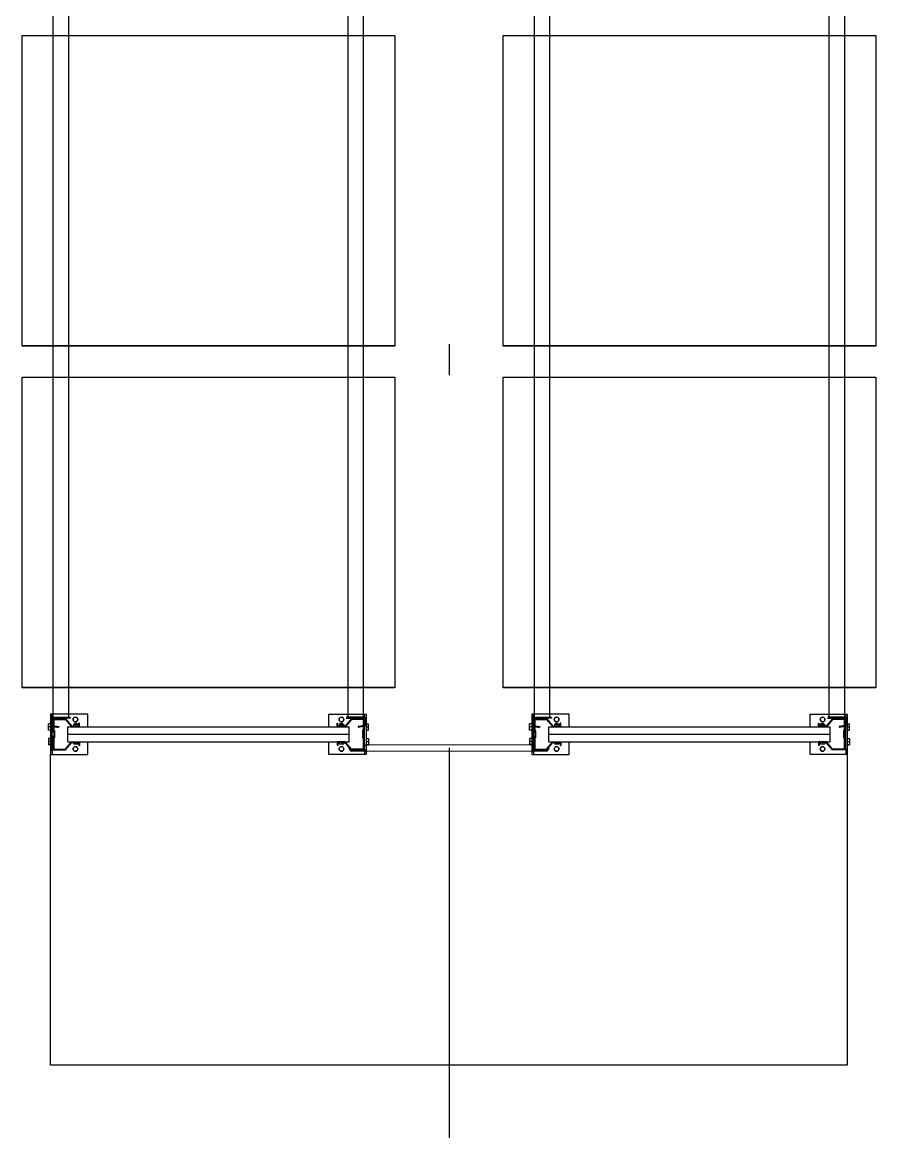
# Model space of a CAD drawing. Header units: metres. Extents: x 0 to 8715937, y -236336 to 216.
# Drawn here: x 163.271 to 166.021, y 52.444 to 56.017 of the extents above; entities that cross this region are included whole.
import ezdxf

# ---------------------------------------------------------------- set-up
doc = ezdxf.new("R2010")
doc.units = ezdxf.units.M
doc.header["$MEASUREMENT"] = 0
doc.linetypes.add('ACAD_ISO10W100', pattern=[18, 12, -3, 0, -3])
for name, color, linetype in [('0-BLOCK-EQUIPAMIENTO', 7, 'Continuous'), ('0-BLOCK-ESTRUCTURA', 7, 'Continuous'), ('AAA BAST', 5, 'Continuous'), ('AAA CONECT', 3, 'Continuous'), ('AAA LARG', 1, 'Continuous'), ('AAA PALLETS', 7, 'Continuous'), ('EJES', 251, 'ACAD_ISO10W100'), ('INSTALACIONES', 165, 'Continuous')]:
    doc.layers.add(name, color=color, linetype=linetype)

# ---------------------------------------------------------------- blocks, each defined once
blk = doc.blocks.new('DPM-ESTRUCTURA')
at = {"layer": 'EJES', "ltscale": 0.4}
blk.add_line((76.9278, 41.5801), (76.9278, 112.3301), dxfattribs=at)
blk = doc.blocks.new('1A MODULO SIMPLE')
at = {"layer": 'AAA BAST'}
for points in [[(-2.1307, 1.015), (-2.1307, 1.017), (-2.1407, 1.017), (-2.1407, 1.04), (-2.1167, 1.06), (-2.1167, 1.1), (-2.1567, 1.1), (-2.1567, 1.098), (-2.1767, 1.098), (-2.1767, 1.1), (-2.2167, 1.1), (-2.2167, 1.06), (-2.1927, 1.04), (-2.1927, 1.017), (-2.2027, 1.017), (-2.2027, 1.015), (-2.1907, 1.015), (-2.1907, 1.0409), (-2.2147, 1.0609), (-2.2147, 1.098), (-2.1787, 1.098), (-2.1787, 1.096), (-2.1547, 1.096), (-2.1547, 1.098), (-2.1187, 1.098), (-2.1187, 1.0609), (-2.1427, 1.0409), (-2.1427, 1.015)], [(0.1973, 1.015), (0.1973, 1.017), (0.2073, 1.017), (0.2073, 1.04), (0.1833, 1.06), (0.1833, 1.1), (0.2233, 1.1), (0.2233, 1.098), (0.2433, 1.098), (0.2433, 1.1), (0.2833, 1.1), (0.2833, 1.06), (0.2593, 1.04), (0.2593, 1.017), (0.2693, 1.017), (0.2693, 1.015), (0.2573, 1.015), (0.2573, 1.0409), (0.2813, 1.0609), (0.2813, 1.098), (0.2453, 1.098), (0.2453, 1.096), (0.2213, 1.096), (0.2213, 1.098), (0.1853, 1.098), (0.1853, 1.0609), (0.2093, 1.0409), (0.2093, 1.015)], [(-2.1307, 0.185), (-2.1307, 0.183), (-2.1407, 0.183), (-2.1407, 0.16), (-2.1167, 0.14), (-2.1167, 0.1), (-2.1567, 0.1), (-2.1567, 0.102), (-2.1767, 0.102), (-2.1767, 0.1), (-2.2167, 0.1), (-2.2167, 0.14), (-2.1927, 0.16), (-2.1927, 0.183), (-2.2027, 0.183), (-2.2027, 0.185), (-2.1907, 0.185), (-2.1907, 0.1591), (-2.2147, 0.1391), (-2.2147, 0.102), (-2.1787, 0.102), (-2.1787, 0.104), (-2.1547, 0.104), (-2.1547, 0.102), (-2.1187, 0.102), (-2.1187, 0.1391), (-2.1427, 0.1591), (-2.1427, 0.185)], [(0.1973, 0.185), (0.1973, 0.183), (0.2073, 0.183), (0.2073, 0.16), (0.1833, 0.14), (0.1833, 0.1), (0.2233, 0.1), (0.2233, 0.102), (0.2433, 0.102), (0.2433, 0.1), (0.2833, 0.1), (0.2833, 0.14), (0.2593, 0.16), (0.2593, 0.183), (0.2693, 0.183), (0.2693, 0.185), (0.2573, 0.185), (0.2573, 0.1591), (0.2813, 0.1391), (0.2813, 0.102), (0.2453, 0.102), (0.2453, 0.104), (0.2213, 0.104), (0.2213, 0.102), (0.1853, 0.102), (0.1853, 0.1391), (0.2093, 0.1591), (0.2093, 0.185)]]:
    blk.add_hatch(color=251, dxfattribs=at).paths.add_polyline_path(points)
at = {"layer": 'AAA BAST', "color": 251}
for p, q in [((-2.2167, 1.1082), (-2.2317, 1.1082)), ((-2.2317, 1.1082), (-2.2317, 0.9882)), ((-2.1167, 1.1082), (-2.2167, 1.1082)), ((-2.2167, 1.1082), (-2.2167, 1.1032)), ((-2.1802, 1.1152), (-2.2002, 1.1152)), ((-2.2002, 1.1082), (-2.2002, 1.1152)), ((-2.1902, 1.1082), (-2.1902, 1.1152)), ((-2.1802, 1.1082), (-2.1802, 1.1152)), ((-2.1532, 1.1152), (-2.1332, 1.1152)), ((-2.1532, 1.1082), (-2.1532, 1.1152)), ((-2.1432, 1.1082), (-2.1432, 1.1152)), ((-2.1332, 1.1082), (-2.1332, 1.1152)), ((-2.1167, 1.1032), (-2.1167, 1.1082)), ((-2.1017, 1.1082), (-2.1167, 1.1082)), ((-2.1017, 0.9882), (-2.1017, 1.1082)), ((0.1683, 0.9882), (0.1683, 1.1082)), ((0.1683, 1.1082), (0.1833, 1.1082)), ((0.1833, 1.1032), (0.1833, 1.1082)), ((0.1833, 1.1082), (0.2833, 1.1082)), ((0.2198, 1.1152), (0.1998, 1.1152)), ((0.1998, 1.1082), (0.1998, 1.1152)), ((0.2098, 1.1082), (0.2098, 1.1152)), ((0.2198, 1.1082), (0.2198, 1.1152)), ((0.2468, 1.1152), (0.2668, 1.1152)), ((0.2468, 1.1082), (0.2468, 1.1152)), ((0.2568, 1.1082), (0.2568, 1.1152)), ((0.2668, 1.1082), (0.2668, 1.1152)), ((0.2833, 1.1082), (0.2833, 1.1032)), ((0.2833, 1.1082), (0.2983, 1.1082)), ((0.2983, 1.1082), (0.2983, 0.9882)), ((-2.2167, 1.1032), (-2.2317, 1.1032)), ((-2.2167, 1.1032), (-2.1167, 1.1032)), ((-2.1767, 1.1), (-2.2167, 1.1)), ((-2.2167, 1.1), (-2.2167, 1.06)), ((-2.2147, 1.098), (-2.2147, 1.0609)), ((-2.1787, 1.098), (-2.2147, 1.098)), ((-2.2067, 1.1), (-2.2067, 1.1032)), ((-2.2067, 1.1032), (-2.1737, 1.1032)), ((-2.1787, 1.098), (-2.1787, 1.096)), ((-2.1547, 1.096), (-2.1787, 1.096)), ((-2.1767, 1.1), (-2.1767, 1.098)), ((-2.1767, 1.1), (-2.1737, 1.1)), ((-2.1567, 1.098), (-2.1767, 1.098)), ((-2.1737, 1.1), (-2.1737, 1.1032)), ((-2.1597, 1.1), (-2.1597, 1.1032)), ((-2.1567, 1.1), (-2.1597, 1.1)), ((-2.1167, 1.1), (-2.1567, 1.1)), ((-2.1567, 1.1), (-2.1567, 1.098)), ((-2.1187, 1.098), (-2.1547, 1.098)), ((-2.1547, 1.098), (-2.1547, 1.096)), ((-2.1267, 1.1), (-2.1267, 1.1032)), ((-2.1187, 1.098), (-2.1187, 1.0609)), ((-2.1167, 1.1032), (-2.1017, 1.1032)), ((-2.1167, 1.1), (-2.1167, 1.06)), ((0.1833, 1.1032), (0.1683, 1.1032)), ((0.2833, 1.1032), (0.1833, 1.1032)), ((0.1833, 1.1), (0.2233, 1.1)), ((0.1833, 1.1), (0.1833, 1.06)), ((0.1853, 1.098), (0.1853, 1.0609)), ((0.1853, 1.098), (0.2213, 1.098)), ((0.1933, 1.1), (0.1933, 1.1032)), ((0.2213, 1.098), (0.2213, 1.096)), ((0.2213, 1.096), (0.2453, 1.096)), ((0.2233, 1.1), (0.2233, 1.098)), ((0.2233, 1.1), (0.2263, 1.1)), ((0.2233, 1.098), (0.2433, 1.098)), ((0.2263, 1.1), (0.2263, 1.1032)), ((0.2403, 1.1), (0.2403, 1.1032)), ((0.2733, 1.1032), (0.2403, 1.1032)), ((0.2433, 1.1), (0.2403, 1.1)), ((0.2433, 1.1), (0.2833, 1.1)), ((0.2433, 1.1), (0.2433, 1.098)), ((0.2453, 1.098), (0.2813, 1.098)), ((0.2453, 1.098), (0.2453, 1.096)), ((0.2733, 1.1), (0.2733, 1.1032)), ((0.2813, 1.098), (0.2813, 1.0609)), ((0.2833, 1.1032), (0.2983, 1.1032)), ((0.2833, 1.1), (0.2833, 1.06)), ((-2.2167, 1.06), (-2.1927, 1.04)), ((-2.2147, 1.0609), (-2.1907, 1.0409)), ((-2.1927, 1.04), (-2.1927, 1.017)), ((-2.1907, 1.053), (-2.1667, 1.053)), ((-2.1907, 0.147), (-2.1907, 1.053)), ((-2.1907, 1.0409), (-2.1907, 1.015)), ((-2.1667, 1.053), (-2.1427, 1.053)), ((-2.1667, 0.147), (-2.1667, 1.053)), ((-2.1187, 1.0609), (-2.1427, 1.0409)), ((-2.1427, 0.147), (-2.1427, 1.053)), ((-2.1427, 1.0409), (-2.1427, 1.015)), ((-2.1167, 1.06), (-2.1407, 1.04)), ((-2.1407, 1.04), (-2.1407, 1.017)), ((0.1833, 1.06), (0.2073, 1.04)), ((0.1853, 1.0609), (0.2093, 1.0409)), ((0.2073, 1.04), (0.2073, 1.017)), ((0.2333, 1.053), (0.2093, 1.053)), ((0.2093, 0.147), (0.2093, 1.053)), ((0.2093, 1.0409), (0.2093, 1.015)), ((0.2573, 1.053), (0.2333, 1.053)), ((0.2333, 0.147), (0.2333, 1.053)), ((0.2813, 1.0609), (0.2573, 1.0409)), ((0.2573, 0.147), (0.2573, 1.053)), ((0.2573, 1.0409), (0.2573, 1.015)), ((0.2833, 1.06), (0.2593, 1.04)), ((0.2593, 1.04), (0.2593, 1.017)), ((-2.1927, 1.017), (-2.2027, 1.017)), ((-2.2027, 1.017), (-2.2027, 1.015)), ((-2.1907, 1.015), (-2.2027, 1.015)), ((-2.1927, 1.036), (-2.1977, 1.036)), ((-2.1977, 1.021), (-2.1977, 1.036)), ((-2.1927, 1.0285), (-2.1977, 1.0285)), ((-2.1927, 1.021), (-2.1977, 1.021)), ((-2.1427, 1.015), (-2.1307, 1.015)), ((-2.1357, 1.036), (-2.1407, 1.036)), ((-2.1407, 1.021), (-2.1407, 1.036)), ((-2.1357, 1.0285), (-2.1407, 1.0285)), ((-2.1357, 1.021), (-2.1407, 1.021)), ((-2.1407, 1.017), (-2.1307, 1.017)), ((-2.1357, 1.021), (-2.1357, 1.036)), ((-2.1357, 1.0328), (-2.1307, 1.0328)), ((-2.1357, 1.0243), (-2.1307, 1.0243)), ((-2.1307, 1.0243), (-2.1307, 1.0328)), ((-2.1307, 1.015), (-2.1307, 1.017)), ((0.2023, 1.0328), (0.1973, 1.0328)), ((0.1973, 1.0243), (0.1973, 1.0328)), ((0.2023, 1.0243), (0.1973, 1.0243)), ((0.2073, 1.017), (0.1973, 1.017)), ((0.1973, 1.015), (0.1973, 1.017)), ((0.2093, 1.015), (0.1973, 1.015)), ((0.2023, 1.036), (0.2073, 1.036)), ((0.2023, 1.021), (0.2023, 1.036)), ((0.2023, 1.0285), (0.2073, 1.0285)), ((0.2023, 1.021), (0.2073, 1.021)), ((0.2073, 1.021), (0.2073, 1.036)), ((0.2573, 1.015), (0.2693, 1.015)), ((0.2593, 1.036), (0.2643, 1.036)), ((0.2593, 1.0285), (0.2643, 1.0285)), ((0.2593, 1.021), (0.2643, 1.021)), ((0.2593, 1.017), (0.2693, 1.017)), ((0.2643, 1.021), (0.2643, 1.036)), ((0.2693, 1.017), (0.2693, 1.015)), ((-2.2317, 0.9882), (-2.1907, 0.9882)), ((-2.1427, 0.9882), (-2.1017, 0.9882)), ((0.2093, 0.9882), (0.1683, 0.9882)), ((0.2983, 0.9882), (0.2573, 0.9882)), ((-2.2317, 0.0918), (-2.2317, 0.2118)), ((-2.2317, 0.2118), (-2.1907, 0.2118)), ((-2.1907, 0.185), (-2.2027, 0.185)), ((-2.2027, 0.183), (-2.2027, 0.185)), ((-2.1927, 0.183), (-2.2027, 0.183)), ((-2.1927, 0.1801), (-2.1977, 0.1801)), ((-2.1977, 0.1651), (-2.1977, 0.1801)), ((-2.1927, 0.16), (-2.1927, 0.183)), ((-2.1907, 0.1591), (-2.1907, 0.185)), ((-2.1427, 0.2118), (-2.1017, 0.2118)), ((-2.1427, 0.1591), (-2.1427, 0.185)), ((-2.1427, 0.185), (-2.1307, 0.185)), ((-2.1407, 0.16), (-2.1407, 0.183)), ((-2.1407, 0.183), (-2.1307, 0.183)), ((-2.1357, 0.1801), (-2.1407, 0.1801)), ((-2.1407, 0.1651), (-2.1407, 0.1801)), ((-2.1357, 0.1651), (-2.1357, 0.1801)), ((-2.1307, 0.185), (-2.1307, 0.183)), ((-2.1017, 0.2118), (-2.1017, 0.0918)), ((0.2093, 0.2118), (0.1683, 0.2118)), ((0.1683, 0.2118), (0.1683, 0.0918)), ((0.2093, 0.185), (0.1973, 0.185)), ((0.1973, 0.185), (0.1973, 0.183)), ((0.2073, 0.183), (0.1973, 0.183)), ((0.2023, 0.1801), (0.2073, 0.1801)), ((0.2023, 0.1651), (0.2023, 0.1801)), ((0.2073, 0.16), (0.2073, 0.183)), ((0.2073, 0.1651), (0.2073, 0.1801)), ((0.2093, 0.1591), (0.2093, 0.185)), ((0.2983, 0.2118), (0.2573, 0.2118)), ((0.2573, 0.1591), (0.2573, 0.185)), ((0.2573, 0.185), (0.2693, 0.185)), ((0.2593, 0.16), (0.2593, 0.183)), ((0.2593, 0.183), (0.2693, 0.183)), ((0.2593, 0.1801), (0.2643, 0.1801)), ((0.2643, 0.1651), (0.2643, 0.1801)), ((0.2693, 0.183), (0.2693, 0.185)), ((0.2983, 0.0918), (0.2983, 0.2118)), ((-2.2167, 0.14), (-2.1927, 0.16)), ((-2.2147, 0.1391), (-2.1907, 0.1591)), ((-2.1927, 0.1726), (-2.1977, 0.1726)), ((-2.1927, 0.1651), (-2.1977, 0.1651)), ((-2.1907, 0.147), (-2.1667, 0.147)), ((-2.1667, 0.147), (-2.1427, 0.147)), ((-2.1187, 0.1391), (-2.1427, 0.1591)), ((-2.1357, 0.1726), (-2.1407, 0.1726)), ((-2.1357, 0.1651), (-2.1407, 0.1651)), ((-2.1167, 0.14), (-2.1407, 0.16)), ((-2.1357, 0.1768), (-2.1307, 0.1768)), ((-2.1357, 0.1683), (-2.1307, 0.1683)), ((-2.1307, 0.1683), (-2.1307, 0.1768)), ((0.1833, 0.14), (0.2073, 0.16)), ((0.1853, 0.1391), (0.2093, 0.1591)), ((0.2023, 0.1768), (0.1973, 0.1768)), ((0.1973, 0.1683), (0.1973, 0.1768)), ((0.2023, 0.1683), (0.1973, 0.1683)), ((0.2023, 0.1726), (0.2073, 0.1726)), ((0.2023, 0.1651), (0.2073, 0.1651)), ((0.2333, 0.147), (0.2093, 0.147)), ((0.2573, 0.147), (0.2333, 0.147)), ((0.2813, 0.1391), (0.2573, 0.1591)), ((0.2593, 0.1726), (0.2643, 0.1726)), ((0.2593, 0.1651), (0.2643, 0.1651)), ((0.2833, 0.14), (0.2593, 0.16)), ((-2.2167, 0.1), (-2.2167, 0.14)), ((-2.2147, 0.102), (-2.2147, 0.1391)), ((-2.1187, 0.102), (-2.1187, 0.1391)), ((-2.1167, 0.1), (-2.1167, 0.14)), ((0.1833, 0.1), (0.1833, 0.14)), ((0.1853, 0.102), (0.1853, 0.1391)), ((0.2813, 0.102), (0.2813, 0.1391)), ((0.2833, 0.1), (0.2833, 0.14)), ((-2.2167, 0.0968), (-2.2317, 0.0968)), ((-2.2167, 0.0918), (-2.2317, 0.0918)), ((-2.1767, 0.1), (-2.2167, 0.1)), ((-2.2167, 0.0968), (-2.1167, 0.0968)), ((-2.2167, 0.0918), (-2.2167, 0.0968)), ((-2.1167, 0.0918), (-2.2167, 0.0918)), ((-2.1787, 0.102), (-2.2147, 0.102)), ((-2.2067, 0.1), (-2.2067, 0.0968)), ((-2.2067, 0.0968), (-2.1737, 0.0968)), ((-2.2002, 0.0918), (-2.2002, 0.0848)), ((-2.1802, 0.0848), (-2.2002, 0.0848)), ((-2.1902, 0.0918), (-2.1902, 0.0848)), ((-2.1802, 0.0918), (-2.1802, 0.0848)), ((-2.1787, 0.102), (-2.1787, 0.104)), ((-2.1547, 0.104), (-2.1787, 0.104)), ((-2.1567, 0.102), (-2.1767, 0.102)), ((-2.1767, 0.1), (-2.1767, 0.102)), ((-2.1767, 0.1), (-2.1737, 0.1)), ((-2.1737, 0.1), (-2.1737, 0.0968)), ((-2.1597, 0.1), (-2.1597, 0.0968)), ((-2.1567, 0.1), (-2.1597, 0.1)), ((-2.1567, 0.1), (-2.1567, 0.102)), ((-2.1167, 0.1), (-2.1567, 0.1)), ((-2.1547, 0.102), (-2.1547, 0.104)), ((-2.1187, 0.102), (-2.1547, 0.102)), ((-2.1532, 0.0918), (-2.1532, 0.0848)), ((-2.1532, 0.0848), (-2.1332, 0.0848)), ((-2.1432, 0.0918), (-2.1432, 0.0848)), ((-2.1332, 0.0918), (-2.1332, 0.0848)), ((-2.1267, 0.1), (-2.1267, 0.0968)), ((-2.1167, 0.0968), (-2.1167, 0.0918)), ((-2.1167, 0.0968), (-2.1017, 0.0968)), ((-2.1017, 0.0918), (-2.1167, 0.0918)), ((0.1833, 0.0968), (0.1683, 0.0968)), ((0.1683, 0.0918), (0.1833, 0.0918)), ((0.1833, 0.1), (0.2233, 0.1)), ((0.2833, 0.0968), (0.1833, 0.0968)), ((0.1833, 0.0968), (0.1833, 0.0918)), ((0.1833, 0.0918), (0.2833, 0.0918)), ((0.1853, 0.102), (0.2213, 0.102)), ((0.1933, 0.1), (0.1933, 0.0968)), ((0.1998, 0.0918), (0.1998, 0.0848)), ((0.2198, 0.0848), (0.1998, 0.0848)), ((0.2098, 0.0918), (0.2098, 0.0848)), ((0.2198, 0.0918), (0.2198, 0.0848)), ((0.2213, 0.102), (0.2213, 0.104)), ((0.2213, 0.104), (0.2453, 0.104)), ((0.2233, 0.102), (0.2433, 0.102)), ((0.2233, 0.1), (0.2233, 0.102)), ((0.2233, 0.1), (0.2263, 0.1)), ((0.2263, 0.1), (0.2263, 0.0968)), ((0.2403, 0.1), (0.2403, 0.0968)), ((0.2433, 0.1), (0.2403, 0.1)), ((0.2733, 0.0968), (0.2403, 0.0968)), ((0.2433, 0.1), (0.2433, 0.102)), ((0.2433, 0.1), (0.2833, 0.1)), ((0.2453, 0.102), (0.2453, 0.104)), ((0.2453, 0.102), (0.2813, 0.102)), ((0.2468, 0.0918), (0.2468, 0.0848)), ((0.2468, 0.0848), (0.2668, 0.0848)), ((0.2568, 0.0918), (0.2568, 0.0848)), ((0.2668, 0.0918), (0.2668, 0.0848)), ((0.2733, 0.1), (0.2733, 0.0968)), ((0.2833, 0.0918), (0.2833, 0.0968)), ((0.2833, 0.0968), (0.2983, 0.0968)), ((0.2833, 0.0918), (0.2983, 0.0918))]:
    blk.add_line(p, q, dxfattribs=at)
for centre in [(-2.2141, 1.0285), (-2.1192, 1.0285), (0.1859, 1.0285), (0.2808, 1.0285), (-2.2141, 0.1715), (-2.1192, 0.1715), (0.1859, 0.1715), (0.2808, 0.1715)]:
    blk.add_circle(centre, 0.0075, dxfattribs=at)
at = {"layer": 'AAA LARG', "color": 251}
for p, q in [((-2.1407, 1.105), (-2.1454, 1.0829)), ((-2.1422, 1.0822), (-2.1454, 1.0829)), ((-2.1381, 1.1018), (-2.1422, 1.0822)), ((-2.1407, 1.105), (-2.1117, 1.105)), ((-2.1149, 1.1018), (-2.1381, 1.1018)), ((-2.1149, 1.045), (-2.1149, 1.1018)), ((-2.1117, 1.105), (-2.1117, 1.045)), ((-2.1117, 1.1), (0.1783, 1.1)), ((0.2073, 1.105), (0.1783, 1.105)), ((0.1783, 1.105), (0.1783, 1.045)), ((0.1815, 1.045), (0.1815, 1.1018)), ((0.1815, 1.1018), (0.2047, 1.1018)), ((0.2047, 1.1018), (0.2089, 1.0822)), ((0.2073, 1.105), (0.212, 1.0829)), ((0.2089, 1.0822), (0.212, 1.0829)), ((-2.1117, 1.045), (-2.1149, 1.045)), ((-2.1117, 1.05), (0.1783, 1.05)), ((0.1783, 1.045), (0.1815, 1.045)), ((-2.1117, 0.155), (-2.1149, 0.155)), ((-2.1149, 0.155), (-2.1149, 0.0982)), ((-2.1117, 0.095), (-2.1117, 0.155)), ((-2.1117, 0.15), (0.1783, 0.15)), ((0.1783, 0.095), (0.1783, 0.155)), ((0.1783, 0.155), (0.1815, 0.155)), ((0.1815, 0.155), (0.1815, 0.0982)), ((-2.1422, 0.1178), (-2.1454, 0.1171)), ((-2.1407, 0.095), (-2.1454, 0.1171)), ((-2.1381, 0.0982), (-2.1422, 0.1178)), ((0.2047, 0.0982), (0.2089, 0.1178)), ((0.2073, 0.095), (0.212, 0.1171)), ((0.2089, 0.1178), (0.212, 0.1171)), ((-2.1407, 0.095), (-2.1117, 0.095)), ((-2.1149, 0.0982), (-2.1381, 0.0982)), ((-2.1117, 0.1), (0.1783, 0.1)), ((0.2073, 0.095), (0.1783, 0.095)), ((0.1815, 0.0982), (0.2047, 0.0982))]:
    blk.add_line(p, q, dxfattribs=at)
at = {"layer": 'AAA PALLETS', "color": 251, "ltscale": 0.21}
for p, q in [((-1.0167, 1.2), (-2.0167, 1.2)), ((-2.0167, 1.2), (-2.0167, 0)), ((-1.0167, 0), (-1.0167, 1.2)), ((0.0833, 1.2), (-0.9167, 1.2)), ((-0.9167, 1.2), (-0.9167, 0)), ((0.0833, 0), (0.0833, 1.2)), ((-2.0167, 0), (-1.0167, 0)), ((-0.9167, 0), (0.0833, 0))]:
    blk.add_line(p, q, dxfattribs=at)
blk = doc.blocks.new('1A MODULO D FTE COL')
at = {"layer": 'AAA CONECT', "color": 251, "lineweight": 5}
for p, q in [((-2.213, 0.5973), (-2.2207, 0.5909)), ((-2.2207, 0.59), (-2.2207, -0.0409)), ((-2.2117, 0.5958), (-2.2187, 0.59)), ((-2.2187, 0.5484), (-2.2187, 0.59)), ((-2.213, 0.5973), (-2.2117, 0.5958)), ((0.187, 0.5973), (0.1793, 0.5909)), ((0.1793, 0.59), (0.1793, -0.0409)), ((0.1883, 0.5958), (0.1813, 0.59)), ((0.1813, 0.5484), (0.1813, 0.59)), ((0.187, 0.5973), (0.1883, 0.5958)), ((-2.2187, 0.5484), (-2.2057, 0.5484)), ((-2.2007, 0.5434), (-2.2057, 0.5484)), ((-2.2007, 0.5434), (-2.2007, 0.0066)), ((0.1813, 0.5484), (0.1943, 0.5484)), ((0.1993, 0.5434), (0.1943, 0.5484)), ((0.1993, 0.5434), (0.1993, 0.0066)), ((-2.2187, 0.0016), (-2.2187, -0.04)), ((-2.2187, 0.0016), (-2.2057, 0.0016)), ((-2.2007, 0.0066), (-2.2057, 0.0016)), ((0.1813, 0.0016), (0.1813, -0.04)), ((0.1813, 0.0016), (0.1943, 0.0016)), ((0.1993, 0.0066), (0.1943, 0.0016)), ((-2.213, -0.0473), (-2.2207, -0.0409)), ((-2.2117, -0.0458), (-2.2187, -0.04)), ((-2.213, -0.0473), (-2.2117, -0.0458)), ((0.187, -0.0473), (0.1793, -0.0409)), ((0.1883, -0.0458), (0.1813, -0.04)), ((0.187, -0.0473), (0.1883, -0.0458))]:
    blk.add_line(p, q, dxfattribs=at)
at = {"layer": 'AAA BAST', "color": 251, "lineweight": 5}
for p in [(0, 0.45), (0, -1.1)]:
    blk.add_blockref('1A MODULO SIMPLE', p, dxfattribs=at)
blk = doc.blocks.new('DPM-EQUIPAMIENTO')
at = {"layer": 'INSTALACIONES', "ltscale": 0.1}
for p, q in [((75.6432, 52.6593), (75.6432, 53.6593)), ((78.2096, 53.6593), (78.2096, 52.6593)), ((78.2096, 52.6593), (75.6432, 52.6593))]:
    blk.add_line(p, q, dxfattribs=at)
at = {"layer": 'AAA BAST', "xscale": -1, "rotation": 270}
blk.add_blockref('1A MODULO D FTE COL', (76.6514, 55.8909), dxfattribs=at)

msp = doc.modelspace()

# ---------------------------------------------------------------- hatches: boundary and pattern name
at = {"layer": 'AAA BAST'}
for points in [[(163.4564, 53.7603), (163.4544, 53.7603), (163.4544, 53.7503), (163.4314, 53.7503), (163.4114, 53.7743), (163.3714, 53.7743), (163.3714, 53.7343), (163.3734, 53.7343), (163.3734, 53.7143), (163.3714, 53.7143), (163.3714, 53.6743), (163.4114, 53.6743), (163.4314, 53.6983), (163.4544, 53.6983), (163.4544, 53.6883), (163.4564, 53.6883), (163.4564, 53.7003), (163.4305, 53.7003), (163.4105, 53.6763), (163.3734, 53.6763), (163.3734, 53.7123), (163.3754, 53.7123), (163.3754, 53.7363), (163.3734, 53.7363), (163.3734, 53.7723), (163.4105, 53.7723), (163.4305, 53.7483), (163.4564, 53.7483)], [(164.2864, 53.7603), (164.2884, 53.7603), (164.2884, 53.7503), (164.3114, 53.7503), (164.3314, 53.7743), (164.3714, 53.7743), (164.3714, 53.7343), (164.3694, 53.7343), (164.3694, 53.7143), (164.3714, 53.7143), (164.3714, 53.6743), (164.3314, 53.6743), (164.3114, 53.6983), (164.2884, 53.6983), (164.2884, 53.6883), (164.2864, 53.6883), (164.2864, 53.7003), (164.3124, 53.7003), (164.3324, 53.6763), (164.3694, 53.6763), (164.3694, 53.7123), (164.3674, 53.7123), (164.3674, 53.7363), (164.3694, 53.7363), (164.3694, 53.7723), (164.3324, 53.7723), (164.3124, 53.7483), (164.2864, 53.7483)], [(165.0064, 53.7603), (165.0044, 53.7603), (165.0044, 53.7503), (164.9814, 53.7503), (164.9614, 53.7743), (164.9214, 53.7743), (164.9214, 53.7343), (164.9234, 53.7343), (164.9234, 53.7143), (164.9214, 53.7143), (164.9214, 53.6743), (164.9614, 53.6743), (164.9814, 53.6983), (165.0044, 53.6983), (165.0044, 53.6883), (165.0064, 53.6883), (165.0064, 53.7003), (164.9805, 53.7003), (164.9605, 53.6763), (164.9234, 53.6763), (164.9234, 53.7123), (164.9254, 53.7123), (164.9254, 53.7363), (164.9234, 53.7363), (164.9234, 53.7723), (164.9605, 53.7723), (164.9805, 53.7483), (165.0064, 53.7483)], [(165.8364, 53.7603), (165.8384, 53.7603), (165.8384, 53.7503), (165.8614, 53.7503), (165.8814, 53.7743), (165.9214, 53.7743), (165.9214, 53.7343), (165.9194, 53.7343), (165.9194, 53.7143), (165.9214, 53.7143), (165.9214, 53.6743), (165.8814, 53.6743), (165.8614, 53.6983), (165.8384, 53.6983), (165.8384, 53.6883), (165.8364, 53.6883), (165.8364, 53.7003), (165.8624, 53.7003), (165.8824, 53.6763), (165.9194, 53.6763), (165.9194, 53.7123), (165.9174, 53.7123), (165.9174, 53.7363), (165.9194, 53.7363), (165.9194, 53.7723), (165.8824, 53.7723), (165.8624, 53.7483), (165.8364, 53.7483)]]:
    msp.add_hatch(color=251, dxfattribs=at).paths.add_polyline_path(points)

# ---------------------------------------------------------------- linework, layer by layer
at = {"layer": 'AAA BAST', "color": 251}
for p, q in [((163.4832, 53.7893), (163.3632, 53.7893)), ((163.3632, 53.7893), (163.3632, 53.7743)), ((163.3682, 53.7743), (163.3632, 53.7743)), ((163.3632, 53.7743), (163.3632, 53.6743)), ((163.3682, 53.7743), (163.3682, 53.7893)), ((163.3682, 53.6743), (163.3682, 53.7743)), ((163.3714, 53.7743), (163.3714, 53.7343)), ((163.3714, 53.7743), (163.4114, 53.7743)), ((163.3734, 53.7723), (163.4105, 53.7723)), ((163.3734, 53.7723), (163.3734, 53.7363)), ((163.4105, 53.7723), (163.4305, 53.7483)), ((163.4114, 53.7743), (163.4314, 53.7503)), ((163.4832, 53.7483), (163.4832, 53.7893)), ((164.2596, 53.7483), (164.2596, 53.7893)), ((164.2596, 53.7893), (164.3796, 53.7893)), ((164.3314, 53.7743), (164.3114, 53.7503)), ((164.3324, 53.7723), (164.3124, 53.7483)), ((164.3714, 53.7743), (164.3314, 53.7743)), ((164.3694, 53.7723), (164.3324, 53.7723)), ((164.3694, 53.7723), (164.3694, 53.7363)), ((164.3714, 53.7743), (164.3714, 53.7343)), ((164.3746, 53.7743), (164.3746, 53.7893)), ((164.3746, 53.6743), (164.3746, 53.7743)), ((164.3746, 53.7743), (164.3796, 53.7743)), ((164.3796, 53.7893), (164.3796, 53.7743)), ((164.3796, 53.7743), (164.3796, 53.6743)), ((165.0332, 53.7893), (164.9132, 53.7893)), ((164.9132, 53.7893), (164.9132, 53.7743)), ((164.9182, 53.7743), (164.9132, 53.7743)), ((164.9132, 53.7743), (164.9132, 53.6743)), ((164.9182, 53.7743), (164.9182, 53.7893)), ((164.9182, 53.6743), (164.9182, 53.7743)), ((164.9214, 53.7743), (164.9214, 53.7343)), ((164.9214, 53.7743), (164.9614, 53.7743)), ((164.9234, 53.7723), (164.9605, 53.7723)), ((164.9234, 53.7723), (164.9234, 53.7363)), ((164.9605, 53.7723), (164.9805, 53.7483)), ((164.9614, 53.7743), (164.9814, 53.7503)), ((165.0332, 53.7483), (165.0332, 53.7893)), ((165.8096, 53.7483), (165.8096, 53.7893)), ((165.8096, 53.7893), (165.9296, 53.7893)), ((165.8814, 53.7743), (165.8614, 53.7503)), ((165.8824, 53.7723), (165.8624, 53.7483)), ((165.9214, 53.7743), (165.8814, 53.7743)), ((165.9194, 53.7723), (165.8824, 53.7723)), ((165.9194, 53.7723), (165.9194, 53.7363)), ((165.9214, 53.7743), (165.9214, 53.7343)), ((165.9246, 53.7743), (165.9246, 53.7893)), ((165.9246, 53.6743), (165.9246, 53.7743)), ((165.9246, 53.7743), (165.9296, 53.7743)), ((165.9296, 53.7893), (165.9296, 53.7743)), ((165.9296, 53.7743), (165.9296, 53.6743)), ((163.3562, 53.7378), (163.3562, 53.7578)), ((163.3632, 53.7578), (163.3562, 53.7578)), ((163.3632, 53.7478), (163.3562, 53.7478)), ((163.3632, 53.7378), (163.3562, 53.7378)), ((163.3714, 53.7643), (163.3682, 53.7643)), ((163.3714, 53.7313), (163.3682, 53.7313)), ((163.3714, 53.7343), (163.3734, 53.7343)), ((163.3714, 53.7343), (163.3714, 53.7313)), ((163.3734, 53.7363), (163.3754, 53.7363)), ((163.3734, 53.7343), (163.3734, 53.7143)), ((163.3754, 53.7363), (163.3754, 53.7123)), ((163.4185, 53.7243), (163.4185, 53.7483)), ((163.4185, 53.7483), (164.3244, 53.7483)), ((163.4305, 53.7483), (163.4564, 53.7483)), ((163.4314, 53.7503), (163.4544, 53.7503)), ((163.4365, 53.7553), (163.4365, 53.7503)), ((163.4365, 53.7553), (163.4515, 53.7553)), ((163.4365, 53.7503), (163.4515, 53.7503)), ((163.4397, 53.7553), (163.4397, 53.7603)), ((163.4397, 53.7603), (163.4482, 53.7603)), ((163.444, 53.7553), (163.444, 53.7503)), ((163.4482, 53.7553), (163.4482, 53.7603)), ((163.4515, 53.7553), (163.4515, 53.7503)), ((163.4544, 53.7503), (163.4544, 53.7603)), ((163.4564, 53.7603), (163.4544, 53.7603)), ((163.4564, 53.7483), (163.4564, 53.7603)), ((164.2864, 53.7483), (164.2864, 53.7603)), ((164.2864, 53.7603), (164.2884, 53.7603)), ((164.3124, 53.7483), (164.2864, 53.7483)), ((164.2884, 53.7503), (164.2884, 53.7603)), ((164.3114, 53.7503), (164.2884, 53.7503)), ((164.2924, 53.7553), (164.2924, 53.7503)), ((164.2924, 53.7553), (164.3074, 53.7553)), ((164.2924, 53.7503), (164.3074, 53.7503)), ((164.2957, 53.7553), (164.2957, 53.7603)), ((164.2957, 53.7603), (164.3042, 53.7603)), ((164.2999, 53.7553), (164.2999, 53.7503)), ((164.3042, 53.7553), (164.3042, 53.7603)), ((164.3074, 53.7553), (164.3074, 53.7503)), ((164.3244, 53.7243), (164.3244, 53.7483)), ((164.3694, 53.7363), (164.3674, 53.7363)), ((164.3674, 53.7363), (164.3674, 53.7123)), ((164.3694, 53.7343), (164.3694, 53.7143)), ((164.3714, 53.7343), (164.3694, 53.7343)), ((164.3714, 53.7643), (164.3746, 53.7643)), ((164.3714, 53.7343), (164.3714, 53.7313)), ((164.3714, 53.7313), (164.3746, 53.7313)), ((164.3796, 53.7578), (164.3866, 53.7578)), ((164.3796, 53.7478), (164.3866, 53.7478)), ((164.3796, 53.7378), (164.3866, 53.7378)), ((164.3866, 53.7378), (164.3866, 53.7578)), ((164.9062, 53.7378), (164.9062, 53.7578)), ((164.9132, 53.7578), (164.9062, 53.7578)), ((164.9132, 53.7478), (164.9062, 53.7478)), ((164.9132, 53.7378), (164.9062, 53.7378)), ((164.9214, 53.7643), (164.9182, 53.7643)), ((164.9214, 53.7313), (164.9182, 53.7313)), ((164.9214, 53.7343), (164.9234, 53.7343)), ((164.9214, 53.7343), (164.9214, 53.7313)), ((164.9234, 53.7363), (164.9254, 53.7363)), ((164.9234, 53.7343), (164.9234, 53.7143)), ((164.9254, 53.7363), (164.9254, 53.7123)), ((164.9685, 53.7243), (164.9685, 53.7483)), ((164.9685, 53.7483), (165.8744, 53.7483)), ((164.9805, 53.7483), (165.0064, 53.7483)), ((164.9814, 53.7503), (165.0044, 53.7503)), ((164.9865, 53.7553), (164.9865, 53.7503)), ((164.9865, 53.7553), (165.0015, 53.7553)), ((164.9865, 53.7503), (165.0015, 53.7503)), ((164.9897, 53.7553), (164.9897, 53.7603)), ((164.9897, 53.7603), (164.9982, 53.7603)), ((164.994, 53.7553), (164.994, 53.7503)), ((164.9982, 53.7553), (164.9982, 53.7603)), ((165.0015, 53.7553), (165.0015, 53.7503)), ((165.0044, 53.7503), (165.0044, 53.7603)), ((165.0064, 53.7603), (165.0044, 53.7603)), ((165.0064, 53.7483), (165.0064, 53.7603)), ((165.8364, 53.7483), (165.8364, 53.7603)), ((165.8364, 53.7603), (165.8384, 53.7603)), ((165.8624, 53.7483), (165.8364, 53.7483)), ((165.8384, 53.7503), (165.8384, 53.7603)), ((165.8614, 53.7503), (165.8384, 53.7503)), ((165.8424, 53.7553), (165.8424, 53.7503)), ((165.8424, 53.7553), (165.8574, 53.7553)), ((165.8424, 53.7503), (165.8574, 53.7503)), ((165.8457, 53.7553), (165.8457, 53.7603)), ((165.8457, 53.7603), (165.8542, 53.7603)), ((165.8499, 53.7553), (165.8499, 53.7503)), ((165.8542, 53.7553), (165.8542, 53.7603)), ((165.8574, 53.7553), (165.8574, 53.7503)), ((165.8744, 53.7243), (165.8744, 53.7483)), ((165.9194, 53.7363), (165.9174, 53.7363)), ((165.9174, 53.7363), (165.9174, 53.7123)), ((165.9194, 53.7343), (165.9194, 53.7143)), ((165.9214, 53.7343), (165.9194, 53.7343)), ((165.9214, 53.7643), (165.9246, 53.7643)), ((165.9214, 53.7343), (165.9214, 53.7313)), ((165.9214, 53.7313), (165.9246, 53.7313)), ((165.9296, 53.7578), (165.9366, 53.7578)), ((165.9296, 53.7478), (165.9366, 53.7478)), ((165.9296, 53.7378), (165.9366, 53.7378)), ((165.9366, 53.7378), (165.9366, 53.7578)), ((163.3562, 53.7108), (163.3562, 53.6908)), ((163.3632, 53.7108), (163.3562, 53.7108)), ((163.3632, 53.7008), (163.3562, 53.7008)), ((163.3714, 53.7173), (163.3682, 53.7173)), ((163.3682, 53.6843), (163.3682, 53.7173)), ((163.3714, 53.7143), (163.3714, 53.7173)), ((163.3714, 53.7143), (163.3714, 53.6743)), ((163.3714, 53.7143), (163.3734, 53.7143)), ((163.3734, 53.7123), (163.3734, 53.6763)), ((163.3734, 53.7123), (163.3754, 53.7123)), ((163.4105, 53.6763), (163.4305, 53.7003)), ((163.4114, 53.6743), (163.4314, 53.6983)), ((163.4185, 53.7003), (163.4185, 53.7243)), ((163.4185, 53.7243), (164.3244, 53.7243)), ((163.4185, 53.7003), (164.3244, 53.7003)), ((163.4305, 53.7003), (163.4564, 53.7003)), ((163.4314, 53.6983), (163.4544, 53.6983)), ((163.4365, 53.6983), (163.4365, 53.6933)), ((163.444, 53.6983), (163.444, 53.6933)), ((163.4515, 53.6983), (163.4515, 53.6933)), ((163.4544, 53.6983), (163.4544, 53.6883)), ((163.4564, 53.7003), (163.4564, 53.6883)), ((163.4832, 53.6593), (163.4832, 53.7003)), ((164.2596, 53.6593), (164.2596, 53.7003)), ((164.3124, 53.7003), (164.2864, 53.7003)), ((164.2864, 53.7003), (164.2864, 53.6883)), ((164.3114, 53.6983), (164.2884, 53.6983)), ((164.2884, 53.6983), (164.2884, 53.6883)), ((164.2924, 53.6983), (164.2924, 53.6933)), ((164.2999, 53.6983), (164.2999, 53.6933)), ((164.3074, 53.6983), (164.3074, 53.6933)), ((164.3314, 53.6743), (164.3114, 53.6983)), ((164.3324, 53.6763), (164.3124, 53.7003)), ((164.3244, 53.7003), (164.3244, 53.7243)), ((164.3694, 53.7123), (164.3674, 53.7123)), ((164.3714, 53.7143), (164.3694, 53.7143)), ((164.3694, 53.7123), (164.3694, 53.6763)), ((164.3714, 53.7173), (164.3746, 53.7173)), ((164.3714, 53.7143), (164.3714, 53.7173)), ((164.3714, 53.7143), (164.3714, 53.6743)), ((164.3746, 53.6843), (164.3746, 53.7173)), ((164.3796, 53.7108), (164.3866, 53.7108)), ((164.3796, 53.7008), (164.3866, 53.7008)), ((164.3866, 53.7108), (164.3866, 53.6908)), ((164.9062, 53.7108), (164.9062, 53.6908)), ((164.9132, 53.7108), (164.9062, 53.7108)), ((164.9132, 53.7008), (164.9062, 53.7008)), ((164.9214, 53.7173), (164.9182, 53.7173)), ((164.9182, 53.6843), (164.9182, 53.7173)), ((164.9214, 53.7143), (164.9214, 53.7173)), ((164.9214, 53.7143), (164.9214, 53.6743)), ((164.9214, 53.7143), (164.9234, 53.7143)), ((164.9234, 53.7123), (164.9234, 53.6763)), ((164.9234, 53.7123), (164.9254, 53.7123)), ((164.9605, 53.6763), (164.9805, 53.7003)), ((164.9614, 53.6743), (164.9814, 53.6983)), ((164.9685, 53.7003), (164.9685, 53.7243)), ((164.9685, 53.7243), (165.8744, 53.7243)), ((164.9685, 53.7003), (165.8744, 53.7003)), ((164.9805, 53.7003), (165.0064, 53.7003)), ((164.9814, 53.6983), (165.0044, 53.6983)), ((164.9865, 53.6983), (164.9865, 53.6933)), ((164.994, 53.6983), (164.994, 53.6933)), ((165.0015, 53.6983), (165.0015, 53.6933)), ((165.0044, 53.6983), (165.0044, 53.6883)), ((165.0064, 53.7003), (165.0064, 53.6883)), ((165.0332, 53.6593), (165.0332, 53.7003)), ((165.8096, 53.6593), (165.8096, 53.7003)), ((165.8624, 53.7003), (165.8364, 53.7003)), ((165.8364, 53.7003), (165.8364, 53.6883)), ((165.8614, 53.6983), (165.8384, 53.6983)), ((165.8384, 53.6983), (165.8384, 53.6883)), ((165.8424, 53.6983), (165.8424, 53.6933)), ((165.8499, 53.6983), (165.8499, 53.6933)), ((165.8574, 53.6983), (165.8574, 53.6933)), ((165.8814, 53.6743), (165.8614, 53.6983)), ((165.8824, 53.6763), (165.8624, 53.7003)), ((165.8744, 53.7003), (165.8744, 53.7243)), ((165.9194, 53.7123), (165.9174, 53.7123)), ((165.9214, 53.7143), (165.9194, 53.7143)), ((165.9194, 53.7123), (165.9194, 53.6763)), ((165.9214, 53.7173), (165.9246, 53.7173)), ((165.9214, 53.7143), (165.9214, 53.7173)), ((165.9214, 53.7143), (165.9214, 53.6743)), ((165.9246, 53.6843), (165.9246, 53.7173)), ((165.9296, 53.7108), (165.9366, 53.7108)), ((165.9296, 53.7008), (165.9366, 53.7008)), ((165.9366, 53.7108), (165.9366, 53.6908)), ((163.3632, 53.6908), (163.3562, 53.6908)), ((163.3632, 53.6743), (163.3682, 53.6743)), ((163.3632, 53.6743), (163.3632, 53.6593)), ((163.3632, 53.6593), (163.4832, 53.6593)), ((163.3714, 53.6843), (163.3682, 53.6843)), ((163.3682, 53.6743), (163.3682, 53.6593)), ((163.3714, 53.6743), (163.4114, 53.6743)), ((163.3734, 53.6763), (163.4105, 53.6763)), ((163.4365, 53.6933), (163.4515, 53.6933)), ((163.4544, 53.6883), (163.4564, 53.6883)), ((164.3796, 53.6593), (164.2596, 53.6593)), ((164.2884, 53.6883), (164.2864, 53.6883)), ((164.2924, 53.6933), (164.3074, 53.6933)), ((164.3714, 53.6743), (164.3314, 53.6743)), ((164.3694, 53.6763), (164.3324, 53.6763)), ((164.3714, 53.6843), (164.3746, 53.6843)), ((164.3796, 53.6743), (164.3746, 53.6743)), ((164.3746, 53.6743), (164.3746, 53.6593)), ((164.3796, 53.6908), (164.3866, 53.6908)), ((164.3796, 53.6743), (164.3796, 53.6593)), ((164.9132, 53.6908), (164.9062, 53.6908)), ((164.9132, 53.6743), (164.9182, 53.6743)), ((164.9132, 53.6743), (164.9132, 53.6593)), ((164.9132, 53.6593), (165.0332, 53.6593)), ((164.9214, 53.6843), (164.9182, 53.6843)), ((164.9182, 53.6743), (164.9182, 53.6593)), ((164.9214, 53.6743), (164.9614, 53.6743)), ((164.9234, 53.6763), (164.9605, 53.6763)), ((164.9865, 53.6933), (165.0015, 53.6933)), ((165.0044, 53.6883), (165.0064, 53.6883)), ((165.9296, 53.6593), (165.8096, 53.6593)), ((165.8384, 53.6883), (165.8364, 53.6883)), ((165.8424, 53.6933), (165.8574, 53.6933)), ((165.9214, 53.6743), (165.8814, 53.6743)), ((165.9194, 53.6763), (165.8824, 53.6763)), ((165.9214, 53.6843), (165.9246, 53.6843)), ((165.9296, 53.6743), (165.9246, 53.6743)), ((165.9246, 53.6743), (165.9246, 53.6593)), ((165.9296, 53.6908), (165.9366, 53.6908)), ((165.9296, 53.6743), (165.9296, 53.6593))]:
    msp.add_line(p, q, dxfattribs=at)
for centre in [(163.4429, 53.7718), (164.2999, 53.7718), (164.9929, 53.7718), (165.8499, 53.7718), (163.4429, 53.6768), (164.2999, 53.6768), (164.9929, 53.6768), (165.8499, 53.6768)]:
    msp.add_circle(centre, 0.0075, dxfattribs=at)
at = {"layer": 'AAA CONECT', "color": 251, "lineweight": 5}
for p, q in [((164.3241, 53.678), (164.3256, 53.6792)), ((164.3241, 53.678), (164.3305, 53.6703)), ((164.3256, 53.6792), (164.3314, 53.6723)), ((164.9614, 53.6703), (164.3305, 53.6703)), ((164.373, 53.6723), (164.3314, 53.6723)), ((164.378, 53.6903), (164.373, 53.6853)), ((164.373, 53.6723), (164.373, 53.6853)), ((164.9148, 53.6903), (164.378, 53.6903)), ((164.9148, 53.6903), (164.9198, 53.6853)), ((164.9198, 53.6723), (164.9198, 53.6853)), ((164.9198, 53.6723), (164.9614, 53.6723)), ((164.9672, 53.6792), (164.9614, 53.6723)), ((164.9688, 53.678), (164.9624, 53.6703)), ((164.9688, 53.678), (164.9672, 53.6792))]:
    msp.add_line(p, q, dxfattribs=at)
at = {"layer": 'AAA LARG', "color": 251}
for p, q in [((163.3714, 53.7793), (163.3714, 56.0693)), ((163.4214, 53.7793), (163.4214, 56.0693)), ((164.3214, 53.7793), (164.3214, 56.0693)), ((164.3714, 53.7793), (164.3714, 56.0693)), ((164.9214, 53.7793), (164.9214, 56.0693)), ((164.9714, 53.7793), (164.9714, 56.0693)), ((165.8714, 53.7793), (165.8714, 56.0693)), ((165.9214, 53.7793), (165.9214, 56.0693)), ((163.3664, 53.7503), (163.3664, 53.7793)), ((163.3664, 53.7793), (163.4264, 53.7793)), ((163.4264, 53.7761), (163.3696, 53.7761)), ((163.3696, 53.7761), (163.3696, 53.7529)), ((163.4264, 53.7793), (163.4264, 53.7761)), ((164.3764, 53.7793), (164.3164, 53.7793)), ((164.3164, 53.7793), (164.3164, 53.7761)), ((164.3164, 53.7761), (164.3732, 53.7761)), ((164.3732, 53.7761), (164.3732, 53.7529)), ((164.3764, 53.7503), (164.3764, 53.7793)), ((164.9164, 53.7503), (164.9164, 53.7793)), ((164.9164, 53.7793), (164.9764, 53.7793)), ((164.9764, 53.7761), (164.9196, 53.7761)), ((164.9196, 53.7761), (164.9196, 53.7529)), ((164.9764, 53.7793), (164.9764, 53.7761)), ((165.9264, 53.7793), (165.8664, 53.7793)), ((165.8664, 53.7793), (165.8664, 53.7761)), ((165.8664, 53.7761), (165.9232, 53.7761)), ((165.9232, 53.7761), (165.9232, 53.7529)), ((165.9264, 53.7503), (165.9264, 53.7793)), ((163.3664, 53.7503), (163.3885, 53.7456)), ((163.3696, 53.7529), (163.3892, 53.7487)), ((163.3892, 53.7487), (163.3885, 53.7456)), ((164.3732, 53.7529), (164.3537, 53.7487)), ((164.3537, 53.7487), (164.3543, 53.7456)), ((164.3764, 53.7503), (164.3543, 53.7456)), ((164.9164, 53.7503), (164.9385, 53.7456)), ((164.9196, 53.7529), (164.9392, 53.7487)), ((164.9392, 53.7487), (164.9385, 53.7456)), ((165.9232, 53.7529), (165.9037, 53.7487)), ((165.9037, 53.7487), (165.9043, 53.7456)), ((165.9264, 53.7503), (165.9043, 53.7456))]:
    msp.add_line(p, q, dxfattribs=at)
at = {"layer": 'AAA PALLETS', "color": 251, "ltscale": 0.21}
for p, q in [((163.2714, 54.9743), (163.2714, 55.9743)), ((163.2714, 55.9743), (164.4714, 55.9743)), ((164.4714, 55.9743), (164.4714, 54.9743)), ((164.8214, 54.9743), (164.8214, 55.9743)), ((164.8214, 55.9743), (166.0214, 55.9743)), ((166.0214, 55.9743), (166.0214, 54.9743)), ((164.4714, 54.9743), (163.2714, 54.9743)), ((166.0214, 54.9743), (164.8214, 54.9743)), ((163.2714, 53.8743), (163.2714, 54.8743)), ((163.2714, 54.8743), (164.4714, 54.8743)), ((164.4714, 54.8743), (164.4714, 53.8743)), ((164.8214, 53.8743), (164.8214, 54.8743)), ((164.8214, 54.8743), (166.0214, 54.8743)), ((166.0214, 54.8743), (166.0214, 53.8743)), ((164.4714, 53.8743), (163.2714, 53.8743)), ((166.0214, 53.8743), (164.8214, 53.8743))]:
    msp.add_line(p, q, dxfattribs=at)

# ---------------------------------------------------------------- block references
at = {"layer": '0-BLOCK-EQUIPAMIENTO'}
msp.add_blockref('DPM-EQUIPAMIENTO', (87.72, 0), dxfattribs=at)
at = {"layer": '0-BLOCK-ESTRUCTURA', "ltscale": 0.1}
msp.add_blockref('DPM-ESTRUCTURA', (87.72, 0), dxfattribs=at)

doc.saveas('drawing.dxf')
